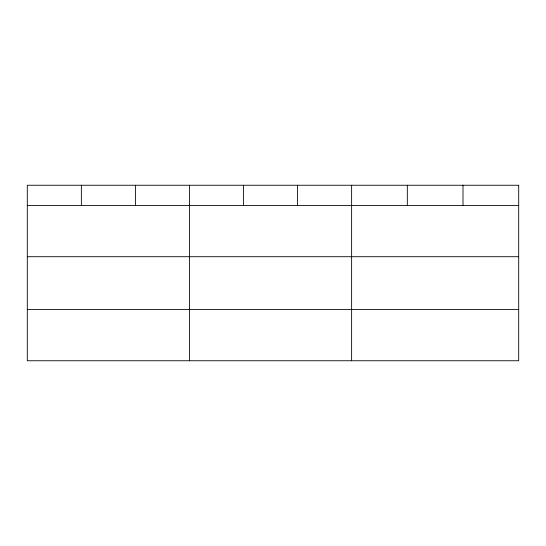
<?xml version="1.0" encoding="UTF-8"?>
<svg xmlns="http://www.w3.org/2000/svg" width="546" height="546" viewBox="0 0 546 546"><rect width="100%" height="100%" fill="white"/><g stroke="black" fill="none" stroke-linecap="round" stroke-linejoin="round"><path stroke-width="0.82" d="M27.3 205.473L518.7 205.473M27.3 256.716L518.7 256.716M27.3 309.507L518.7 309.507M463.008 185.251L463.008 205.473M407.316 185.251L407.316 205.473M351.624 185.251L351.624 360.749M297.57 185.251L297.57 205.473M243.516 185.251L243.516 205.473M189.462 185.251L189.462 360.749M135.408 185.251L135.408 205.473M81.354 185.251L81.354 205.473M518.7 185.251L27.3 185.251L27.3 360.749L518.7 360.749L518.7 185.251"/></g></svg>
